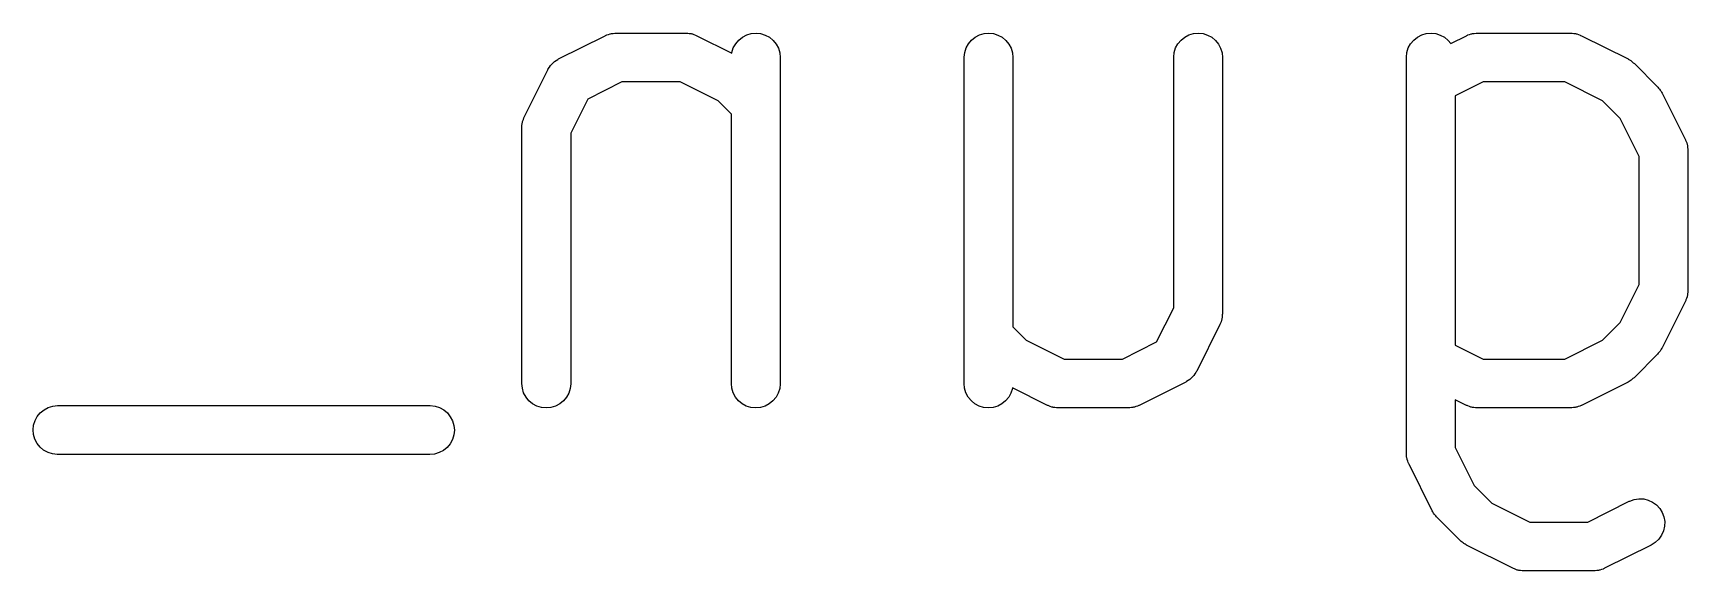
# Model space of a CAD drawing. Extents: x 87.6 to 150, y -94.2 to -68.3.
# Drawn here: x 135.28 to 142.05, y -94.17 to -91.97 of the extents above; entities that cross this region are included whole.
import ezdxf

# ---------------------------------------------------------------- set-up
doc = ezdxf.new("R2010")
doc.units = 0
doc.layers.add('BLACK', color=7, linetype='CONTINUOUS')

msp = doc.modelspace()

# ---------------------------------------------------------------- linework, layer by layer
at = {"layer": 'BLACK', "linetype": 'CONTINUOUS'}
for p, q in [((137.431, -92.0772), (137.622, -91.982)), ((137.622, -91.982), (137.623, -91.9814)), ((137.623, -91.9814), (137.626, -91.9804)), ((137.626, -91.9804), (137.629, -91.979)), ((137.629, -91.979), (137.635, -91.977)), ((137.635, -91.977), (137.642, -91.9746)), ((137.642, -91.9746), (137.644, -91.9742)), ((137.644, -91.9742), (137.647, -91.9733)), ((137.647, -91.9733), (137.654, -91.9727)), ((137.654, -91.9727), (137.661, -91.9716)), ((137.661, -91.9716), (137.664, -91.9717)), ((137.664, -91.9717), (137.667, -91.9714)), ((137.667, -91.9714), (137.952, -91.9714)), ((137.952, -91.9714), (137.954, -91.9714)), ((137.954, -91.9714), (137.957, -91.9718)), ((137.957, -91.9718), (137.96, -91.9717)), ((137.96, -91.9717), (137.966, -91.9729)), ((137.966, -91.9729), (137.973, -91.9736)), ((137.973, -91.9736), (137.976, -91.9745)), ((137.976, -91.9745), (137.979, -91.975)), ((137.979, -91.975), (137.985, -91.9774)), ((137.985, -91.9774), (137.992, -91.9795)), ((137.992, -91.9795), (137.994, -91.9809)), ((137.994, -91.9809), (137.997, -91.982)), ((137.997, -91.982), (138.14, -92.0534)), ((138.146, -92.032), (138.156, -92.0149)), ((138.156, -92.0149), (138.168, -92)), ((138.168, -92), (138.183, -91.9878)), ((138.183, -91.9878), (138.201, -91.9787)), ((138.201, -91.9787), (138.219, -91.9732)), ((138.219, -91.9732), (138.239, -91.9714)), ((138.239, -91.9714), (138.258, -91.9735)), ((138.258, -91.9735), (138.277, -91.9792)), ((138.277, -91.9792), (138.294, -91.9885)), ((138.294, -91.9885), (138.309, -92.001)), ((138.309, -92.001), (138.321, -92.0161)), ((138.321, -92.0161), (138.331, -92.0333)), ((139.099, -92.032), (139.108, -92.0149)), ((139.108, -92.0149), (139.121, -92)), ((139.121, -92), (139.136, -91.9878)), ((139.136, -91.9878), (139.153, -91.9787)), ((139.153, -91.9787), (139.172, -91.9732)), ((139.172, -91.9732), (139.191, -91.9714)), ((139.191, -91.9714), (139.211, -91.9735)), ((139.211, -91.9735), (139.229, -91.9792)), ((139.229, -91.9792), (139.246, -91.9885)), ((139.246, -91.9885), (139.261, -92.001)), ((139.261, -92.001), (139.274, -92.0161)), ((139.274, -92.0161), (139.283, -92.0333)), ((139.956, -92.032), (139.965, -92.0149)), ((139.965, -92.0149), (139.978, -92)), ((139.978, -92), (139.993, -91.9878)), ((139.993, -91.9878), (140.01, -91.9787)), ((140.01, -91.9787), (140.029, -91.9732)), ((140.029, -91.9732), (140.048, -91.9714)), ((140.048, -91.9714), (140.068, -91.9735)), ((140.068, -91.9735), (140.086, -91.9792)), ((140.086, -91.9792), (140.104, -91.9885)), ((140.104, -91.9885), (140.119, -92.001)), ((140.119, -92.001), (140.131, -92.0161)), ((140.131, -92.0161), (140.14, -92.0333)), ((140.908, -92.032), (140.917, -92.0149)), ((140.917, -92.0149), (140.93, -92)), ((140.93, -92), (140.945, -91.9878)), ((140.945, -91.9878), (140.963, -91.9787)), ((140.963, -91.9787), (140.981, -91.9732)), ((140.981, -91.9732), (141.001, -91.9714)), ((141.001, -91.9714), (141.02, -91.9735)), ((141.02, -91.9735), (141.039, -91.9792)), ((141.039, -91.9792), (141.056, -91.9885)), ((141.056, -91.9885), (141.071, -92.001)), ((141.071, -92.001), (141.082, -92.014)), ((141.082, -92.014), (141.146, -91.982)), ((141.146, -91.982), (141.147, -91.9814)), ((141.147, -91.9814), (141.15, -91.9804)), ((141.15, -91.9804), (141.152, -91.979)), ((141.152, -91.979), (141.159, -91.977)), ((141.159, -91.977), (141.165, -91.9746)), ((141.165, -91.9746), (141.168, -91.9742)), ((141.168, -91.9742), (141.171, -91.9733)), ((141.171, -91.9733), (141.178, -91.9727)), ((141.178, -91.9727), (141.185, -91.9716)), ((141.185, -91.9716), (141.188, -91.9717)), ((141.188, -91.9717), (141.19, -91.9714)), ((141.19, -91.9714), (141.571, -91.9714)), ((141.571, -91.9714), (141.573, -91.9714)), ((141.573, -91.9714), (141.576, -91.9718)), ((141.576, -91.9718), (141.579, -91.9717)), ((141.579, -91.9717), (141.585, -91.9729)), ((141.585, -91.9729), (141.592, -91.9736)), ((141.592, -91.9736), (141.595, -91.9745)), ((141.595, -91.9745), (141.598, -91.975)), ((141.598, -91.975), (141.604, -91.9774)), ((141.604, -91.9774), (141.611, -91.9795)), ((141.611, -91.9795), (141.613, -91.9809)), ((141.613, -91.9809), (141.616, -91.982)), ((141.616, -91.982), (141.807, -92.0772)), ((137.415, -92.0876), (137.421, -92.0836)), ((137.421, -92.0836), (137.428, -92.0792)), ((137.428, -92.0792), (137.43, -92.0784)), ((137.43, -92.0784), (137.431, -92.0772)), ((138.14, -92.0506), (138.146, -92.032)), ((138.14, -92.0534), (138.14, -92.0506)), ((138.331, -92.0333), (138.336, -92.052)), ((138.336, -92.052), (138.338, -92.0714)), ((138.338, -92.0714), (138.338, -93.4048)), ((139.09, -92.07), (139.093, -92.0506)), ((139.09, -92.0714), (139.09, -92.07)), ((139.09, -93.4048), (139.09, -92.0714)), ((139.093, -92.0506), (139.099, -92.032)), ((139.283, -92.0333), (139.289, -92.052)), ((139.289, -92.052), (139.29, -92.0714)), ((139.29, -92.0714), (139.29, -93.1729)), ((139.948, -92.07), (139.95, -92.0506)), ((139.948, -92.0714), (139.948, -92.07)), ((139.948, -93.0954), (139.948, -92.0714)), ((139.95, -92.0506), (139.956, -92.032)), ((140.14, -92.0333), (140.146, -92.052)), ((140.146, -92.052), (140.148, -92.0714)), ((140.148, -92.0714), (140.148, -93.119)), ((140.9, -92.07), (140.902, -92.0506)), ((140.9, -92.0714), (140.9, -92.07)), ((140.9, -93.6905), (140.9, -92.0714)), ((140.902, -92.0506), (140.908, -92.032)), ((141.807, -92.0772), (141.808, -92.0779)), ((141.808, -92.0779), (141.813, -92.0809)), ((141.813, -92.0809), (141.818, -92.0836)), ((141.818, -92.0836), (141.821, -92.0862)), ((137.292, -92.3124), (137.387, -92.1219)), ((137.387, -92.1207), (137.389, -92.1189)), ((137.387, -92.1219), (137.387, -92.1207)), ((137.389, -92.1169), (137.394, -92.1107)), ((137.389, -92.1189), (137.389, -92.1169)), ((137.394, -92.1107), (137.398, -92.1043)), ((137.398, -92.1043), (137.4, -92.1028)), ((137.4, -92.1028), (137.401, -92.101)), ((137.401, -92.101), (137.406, -92.0958)), ((137.406, -92.0958), (137.412, -92.0903)), ((137.412, -92.0903), (137.413, -92.0891)), ((137.413, -92.0891), (137.415, -92.0876)), ((141.821, -92.0862), (141.824, -92.0885)), ((141.824, -92.0885), (141.828, -92.0924)), ((141.828, -92.0924), (141.833, -92.096)), ((141.833, -92.096), (141.928, -92.1912)), ((137.69, -92.1714), (137.551, -92.2412)), ((137.929, -92.1714), (137.69, -92.1714)), ((138.084, -92.2489), (137.929, -92.1714)), ((141.214, -92.1714), (141.1, -92.2285)), ((141.548, -92.1714), (141.214, -92.1714)), ((141.703, -92.2489), (141.548, -92.1714)), ((141.928, -92.1912), (141.929, -92.1922)), ((141.929, -92.1922), (141.932, -92.1966)), ((141.932, -92.1966), (141.936, -92.2007)), ((141.936, -92.2007), (141.938, -92.2042)), ((141.938, -92.2042), (141.941, -92.2074)), ((141.941, -92.2074), (141.944, -92.2124)), ((141.944, -92.2124), (141.947, -92.2172)), ((141.947, -92.2172), (142.042, -92.4077)), ((137.551, -92.2412), (137.481, -92.3807)), ((138.138, -92.3033), (138.084, -92.2489)), ((141.1, -92.2285), (141.1, -93.2477)), ((141.775, -92.3211), (141.703, -92.2489)), ((137.281, -92.3499), (137.282, -92.3431)), ((137.281, -92.3528), (137.281, -92.3499)), ((137.281, -92.3557), (137.281, -92.3528)), ((137.281, -92.3571), (137.281, -92.3557)), ((137.282, -92.3431), (137.283, -92.3364)), ((137.283, -92.3364), (137.284, -92.3335)), ((137.284, -92.3335), (137.285, -92.3306)), ((137.285, -92.3306), (137.287, -92.3243)), ((137.287, -92.3243), (137.289, -92.3177)), ((137.289, -92.3177), (137.29, -92.3152)), ((137.29, -92.3152), (137.292, -92.3124)), ((138.138, -93.4048), (138.138, -92.3033)), ((141.852, -92.476), (141.775, -92.3211)), ((137.281, -93.4048), (137.281, -92.3571)), ((137.481, -92.3807), (137.481, -93.4048)), ((142.042, -92.4077), (142.042, -92.4089)), ((142.042, -92.4089), (142.043, -92.4117)), ((142.043, -92.4117), (142.045, -92.4143)), ((142.045, -92.4143), (142.047, -92.4208)), ((142.047, -92.4208), (142.049, -92.4272)), ((141.852, -93.0002), (141.852, -92.476)), ((142.049, -92.4272), (142.05, -92.4301)), ((142.05, -92.4301), (142.05, -92.433)), ((142.05, -92.433), (142.051, -92.4398)), ((142.051, -92.4398), (142.052, -92.4465)), ((142.052, -92.4465), (142.052, -92.4495)), ((142.052, -92.4495), (142.052, -92.4524)), ((142.052, -92.4524), (142.052, -93.0238)), ((141.775, -93.155), (141.852, -93.0002)), ((142.052, -93.0311), (142.051, -93.0378)), ((142.052, -93.0238), (142.052, -93.0252)), ((142.052, -93.0252), (142.052, -93.0281)), ((142.052, -93.0281), (142.052, -93.0311)), ((139.878, -93.235), (139.948, -93.0954)), ((142.042, -93.0685), (141.947, -93.259)), ((142.043, -93.0658), (142.042, -93.0685)), ((142.044, -93.0632), (142.043, -93.0658)), ((142.046, -93.0567), (142.044, -93.0632)), ((142.049, -93.0503), (142.046, -93.0567)), ((142.05, -93.0446), (142.049, -93.0474)), ((142.049, -93.0474), (142.049, -93.0503)), ((142.051, -93.0378), (142.05, -93.0446)), ((140.137, -93.1638), (140.042, -93.3542)), ((140.138, -93.161), (140.137, -93.1638)), ((140.14, -93.1584), (140.138, -93.161)), ((140.142, -93.1519), (140.14, -93.1584)), ((140.144, -93.1455), (140.142, -93.1519)), ((140.145, -93.1426), (140.144, -93.1455)), ((140.146, -93.1331), (140.145, -93.1398)), ((140.145, -93.1398), (140.145, -93.1426)), ((140.147, -93.1263), (140.146, -93.1331)), ((140.148, -93.1204), (140.147, -93.1234)), ((140.147, -93.1234), (140.147, -93.1263)), ((140.148, -93.119), (140.148, -93.1204)), ((141.703, -93.2273), (141.775, -93.155)), ((139.29, -93.1729), (139.345, -93.2273)), ((139.345, -93.2273), (139.5, -93.3048)), ((139.738, -93.3048), (139.878, -93.235)), ((141.548, -93.3048), (141.703, -93.2273)), ((141.1, -93.2477), (141.214, -93.3048)), ((141.928, -93.285), (141.833, -93.3802)), ((141.931, -93.2806), (141.928, -93.285)), ((141.935, -93.2766), (141.931, -93.2806)), ((141.938, -93.2731), (141.935, -93.2766)), ((141.94, -93.2699), (141.938, -93.2731)), ((141.943, -93.265), (141.94, -93.2699)), ((141.946, -93.2603), (141.943, -93.265)), ((141.947, -93.259), (141.946, -93.2603)), ((139.5, -93.3048), (139.738, -93.3048)), ((140.031, -93.3719), (140.029, -93.3734)), ((140.035, -93.3655), (140.031, -93.3719)), ((140.039, -93.3593), (140.035, -93.3655)), ((140.04, -93.3573), (140.039, -93.3593)), ((140.041, -93.3555), (140.04, -93.3573)), ((140.042, -93.3542), (140.041, -93.3555)), ((141.214, -93.3048), (141.548, -93.3048)), ((137.283, -93.4242), (137.281, -93.4048)), ((137.288, -93.4429), (137.283, -93.4242)), ((137.479, -93.4256), (137.473, -93.4442)), ((137.481, -93.4062), (137.479, -93.4256)), ((137.481, -93.4048), (137.481, -93.4062)), ((138.14, -93.4242), (138.138, -93.4048)), ((138.146, -93.4429), (138.14, -93.4242)), ((138.336, -93.4256), (138.33, -93.4442)), ((138.338, -93.4062), (138.336, -93.4256)), ((138.338, -93.4048), (138.338, -93.4062)), ((139.092, -93.4242), (139.09, -93.4048)), ((139.098, -93.4429), (139.092, -93.4242)), ((139.288, -93.4256), (139.282, -93.4442)), ((139.289, -93.4228), (139.288, -93.4256)), ((139.431, -93.4942), (139.289, -93.4228)), ((139.997, -93.399), (139.807, -93.4942)), ((139.999, -93.3978), (139.997, -93.399)), ((140.001, -93.397), (139.999, -93.3978)), ((140.007, -93.3926), (140.001, -93.397)), ((140.014, -93.3886), (140.007, -93.3926)), ((140.015, -93.3871), (140.014, -93.3886)), ((140.017, -93.3859), (140.015, -93.3871)), ((140.022, -93.3804), (140.017, -93.3859)), ((140.028, -93.3752), (140.022, -93.3804)), ((140.029, -93.3734), (140.028, -93.3752)), ((141.807, -93.399), (141.616, -93.4942)), ((141.811, -93.396), (141.807, -93.399)), ((141.816, -93.3934), (141.811, -93.396)), ((141.82, -93.3908), (141.816, -93.3934)), ((141.823, -93.3886), (141.82, -93.3908)), ((141.827, -93.3847), (141.823, -93.3886)), ((141.832, -93.3812), (141.827, -93.3847)), ((141.833, -93.3802), (141.832, -93.3812)), ((135.326, -93.5119), (135.343, -93.5028)), ((135.343, -93.5028), (135.362, -93.4971)), ((135.362, -93.4971), (135.381, -93.4952)), ((135.381, -93.4952), (136.905, -93.4952)), ((136.905, -93.4952), (136.906, -93.4952)), ((136.906, -93.4952), (136.926, -93.4974)), ((136.926, -93.4974), (136.944, -93.5033)), ((136.944, -93.5033), (136.961, -93.5127)), ((137.298, -93.4601), (137.288, -93.4429)), ((137.31, -93.4752), (137.298, -93.4601)), ((137.325, -93.4877), (137.31, -93.4752)), ((137.342, -93.4969), (137.325, -93.4877)), ((137.361, -93.5027), (137.342, -93.4969)), ((137.38, -93.5048), (137.361, -93.5027)), ((137.4, -93.503), (137.38, -93.5048)), ((137.418, -93.4975), (137.4, -93.503)), ((137.436, -93.4884), (137.418, -93.4975)), ((137.451, -93.4762), (137.436, -93.4884)), ((137.463, -93.4613), (137.451, -93.4762)), ((137.473, -93.4442), (137.463, -93.4613)), ((138.155, -93.4601), (138.146, -93.4429)), ((138.167, -93.4752), (138.155, -93.4601)), ((138.182, -93.4877), (138.167, -93.4752)), ((138.199, -93.4969), (138.182, -93.4877)), ((138.218, -93.5027), (138.199, -93.4969)), ((138.237, -93.5048), (138.218, -93.5027)), ((138.257, -93.503), (138.237, -93.5048)), ((138.276, -93.4975), (138.257, -93.503)), ((138.293, -93.4884), (138.276, -93.4975)), ((138.308, -93.4762), (138.293, -93.4884)), ((138.321, -93.4613), (138.308, -93.4762)), ((138.33, -93.4442), (138.321, -93.4613)), ((139.107, -93.4601), (139.098, -93.4429)), ((139.12, -93.4752), (139.107, -93.4601)), ((139.135, -93.4877), (139.12, -93.4752)), ((139.152, -93.4969), (139.135, -93.4877)), ((139.17, -93.5027), (139.152, -93.4969)), ((139.19, -93.5048), (139.17, -93.5027)), ((139.209, -93.503), (139.19, -93.5048)), ((139.228, -93.4975), (139.209, -93.503)), ((139.245, -93.4884), (139.228, -93.4975)), ((139.26, -93.4762), (139.245, -93.4884)), ((139.273, -93.4613), (139.26, -93.4762)), ((139.282, -93.4442), (139.273, -93.4613)), ((139.434, -93.4953), (139.431, -93.4942)), ((139.437, -93.4967), (139.434, -93.4953)), ((139.443, -93.4987), (139.437, -93.4967)), ((139.45, -93.5012), (139.443, -93.4987)), ((139.453, -93.5017), (139.45, -93.5012)), ((139.455, -93.5026), (139.453, -93.5017)), ((139.462, -93.5033), (139.455, -93.5026)), ((139.469, -93.5045), (139.462, -93.5033)), ((139.472, -93.5044), (139.469, -93.5045)), ((139.475, -93.5048), (139.472, -93.5044)), ((139.476, -93.5048), (139.475, -93.5048)), ((139.762, -93.5048), (139.476, -93.5048)), ((139.765, -93.5045), (139.762, -93.5048)), ((139.768, -93.5046), (139.765, -93.5045)), ((139.775, -93.5035), (139.768, -93.5046)), ((139.781, -93.5029), (139.775, -93.5035)), ((139.784, -93.502), (139.781, -93.5029)), ((139.787, -93.5015), (139.784, -93.502)), ((139.793, -93.4992), (139.787, -93.5015)), ((139.8, -93.4972), (139.793, -93.4992)), ((139.803, -93.4958), (139.8, -93.4972)), ((139.805, -93.4948), (139.803, -93.4958)), ((139.807, -93.4942), (139.805, -93.4948)), ((141.146, -93.4942), (141.1, -93.4713)), ((141.1, -93.4713), (141.1, -93.6669)), ((141.149, -93.4953), (141.146, -93.4942)), ((141.151, -93.4967), (141.149, -93.4953)), ((141.158, -93.4987), (141.151, -93.4967)), ((141.164, -93.5012), (141.158, -93.4987)), ((141.167, -93.5017), (141.164, -93.5012)), ((141.17, -93.5026), (141.167, -93.5017)), ((141.176, -93.5033), (141.17, -93.5026)), ((141.183, -93.5045), (141.176, -93.5033)), ((141.186, -93.5044), (141.183, -93.5045)), ((141.189, -93.5048), (141.186, -93.5044)), ((141.19, -93.5048), (141.189, -93.5048)), ((141.571, -93.5048), (141.19, -93.5048)), ((141.574, -93.5045), (141.571, -93.5048)), ((141.577, -93.5046), (141.574, -93.5045)), ((141.584, -93.5035), (141.577, -93.5046)), ((141.591, -93.5029), (141.584, -93.5035)), ((141.594, -93.502), (141.591, -93.5029)), ((141.597, -93.5015), (141.594, -93.502)), ((141.603, -93.4992), (141.597, -93.5015)), ((141.61, -93.4972), (141.603, -93.4992)), ((141.612, -93.4958), (141.61, -93.4972)), ((141.615, -93.4948), (141.612, -93.4958)), ((141.616, -93.4942), (141.615, -93.4948)), ((135.281, -93.5945), (135.283, -93.5751)), ((135.283, -93.5751), (135.289, -93.5565)), ((135.289, -93.5565), (135.298, -93.5393)), ((135.298, -93.5393), (135.31, -93.5243)), ((135.31, -93.5243), (135.326, -93.5119)), ((136.961, -93.5127), (136.976, -93.5253)), ((136.976, -93.5253), (136.988, -93.5405)), ((136.988, -93.5405), (136.997, -93.5578)), ((136.997, -93.5578), (137.003, -93.5765)), ((135.283, -93.614), (135.281, -93.5945)), ((135.288, -93.6327), (135.283, -93.614)), ((135.297, -93.65), (135.288, -93.6327)), ((136.997, -93.634), (136.988, -93.6512)), ((137.003, -93.6153), (136.997, -93.634)), ((137.003, -93.5765), (137.005, -93.5959)), ((137.005, -93.5959), (137.003, -93.6153)), ((135.31, -93.6652), (135.297, -93.65)), ((135.324, -93.6777), (135.31, -93.6652)), ((135.342, -93.6872), (135.324, -93.6777)), ((135.36, -93.6931), (135.342, -93.6872)), ((135.38, -93.6952), (135.36, -93.6931)), ((135.381, -93.6952), (135.38, -93.6952)), ((136.905, -93.6952), (135.381, -93.6952)), ((136.924, -93.6933), (136.905, -93.6952)), ((136.943, -93.6877), (136.924, -93.6933)), ((136.96, -93.6785), (136.943, -93.6877)), ((136.975, -93.6662), (136.96, -93.6785)), ((136.988, -93.6512), (136.975, -93.6662)), ((140.9, -93.6934), (140.9, -93.6905)), ((140.9, -93.6963), (140.9, -93.6934)), ((140.901, -93.7031), (140.9, -93.6963)), ((140.902, -93.7099), (140.901, -93.7031)), ((140.903, -93.7127), (140.902, -93.7099)), ((141.1, -93.6669), (141.177, -93.8217)), ((140.903, -93.7156), (140.903, -93.7127)), ((140.906, -93.722), (140.903, -93.7156)), ((140.908, -93.7286), (140.906, -93.722)), ((140.909, -93.7312), (140.908, -93.7286)), ((140.91, -93.7339), (140.909, -93.7312)), ((140.911, -93.7352), (140.91, -93.7339)), ((141.006, -93.9257), (140.911, -93.7352)), ((141.177, -93.8217), (141.25, -93.894)), ((141.25, -93.894), (141.405, -93.9714)), ((141.643, -93.9714), (141.812, -93.8867)), ((141.812, -93.8867), (141.814, -93.8861)), ((141.814, -93.8861), (141.832, -93.8794)), ((141.832, -93.8794), (141.851, -93.8764)), ((141.851, -93.8764), (141.871, -93.8771)), ((141.871, -93.8771), (141.89, -93.8817)), ((141.89, -93.8817), (141.907, -93.8898)), ((141.907, -93.8898), (141.923, -93.9012)), ((141.923, -93.9012), (141.937, -93.9155)), ((141.009, -93.9304), (141.006, -93.9257)), ((141.011, -93.9354), (141.009, -93.9304)), ((141.014, -93.9387), (141.011, -93.9354)), ((141.016, -93.9422), (141.014, -93.9387)), ((141.02, -93.9463), (141.016, -93.9422)), ((141.024, -93.9507), (141.02, -93.9463)), ((141.025, -93.9517), (141.024, -93.9507)), ((141.12, -94.0469), (141.025, -93.9517)), ((141.405, -93.9714), (141.643, -93.9714)), ((141.937, -93.9155), (141.947, -93.9321)), ((141.947, -93.9321), (141.954, -93.9504)), ((141.954, -93.9504), (141.957, -93.9696)), ((141.957, -93.9696), (141.956, -93.9891)), ((141.124, -94.0505), (141.12, -94.0469)), ((141.933, -94.0418), (141.918, -94.0552)), ((141.944, -94.0259), (141.933, -94.0418)), ((141.952, -94.0081), (141.944, -94.0259)), ((141.956, -93.9891), (141.952, -94.0081)), ((141.128, -94.0544), (141.124, -94.0505)), ((141.132, -94.0566), (141.128, -94.0544)), ((141.135, -94.0593), (141.132, -94.0566)), ((141.14, -94.0619), (141.135, -94.0593)), ((141.145, -94.065), (141.14, -94.0619)), ((141.146, -94.0656), (141.145, -94.065)), ((141.336, -94.1609), (141.146, -94.0656)), ((141.902, -94.0656), (141.711, -94.1609)), ((141.918, -94.0552), (141.902, -94.0656)), ((141.339, -94.1619), (141.336, -94.1609)), ((141.342, -94.1633), (141.339, -94.1619)), ((141.348, -94.1654), (141.342, -94.1633)), ((141.354, -94.1679), (141.348, -94.1654)), ((141.357, -94.1684), (141.354, -94.1679)), ((141.36, -94.1692), (141.357, -94.1684)), ((141.367, -94.17), (141.36, -94.1692)), ((141.374, -94.1712), (141.367, -94.17)), ((141.377, -94.1711), (141.374, -94.1712)), ((141.38, -94.1714), (141.377, -94.1711)), ((141.381, -94.1714), (141.38, -94.1714)), ((141.667, -94.1714), (141.381, -94.1714)), ((141.67, -94.1711), (141.667, -94.1714)), ((141.673, -94.1713), (141.67, -94.1711)), ((141.679, -94.1702), (141.673, -94.1713)), ((141.686, -94.1695), (141.679, -94.1702)), ((141.689, -94.1687), (141.686, -94.1695)), ((141.692, -94.1682), (141.689, -94.1687)), ((141.698, -94.1659), (141.692, -94.1682)), ((141.705, -94.1639), (141.698, -94.1659)), ((141.707, -94.1625), (141.705, -94.1639)), ((141.71, -94.1615), (141.707, -94.1625)), ((141.711, -94.1609), (141.71, -94.1615))]:
    msp.add_line(p, q, dxfattribs=at)

doc.saveas('drawing.dxf')
